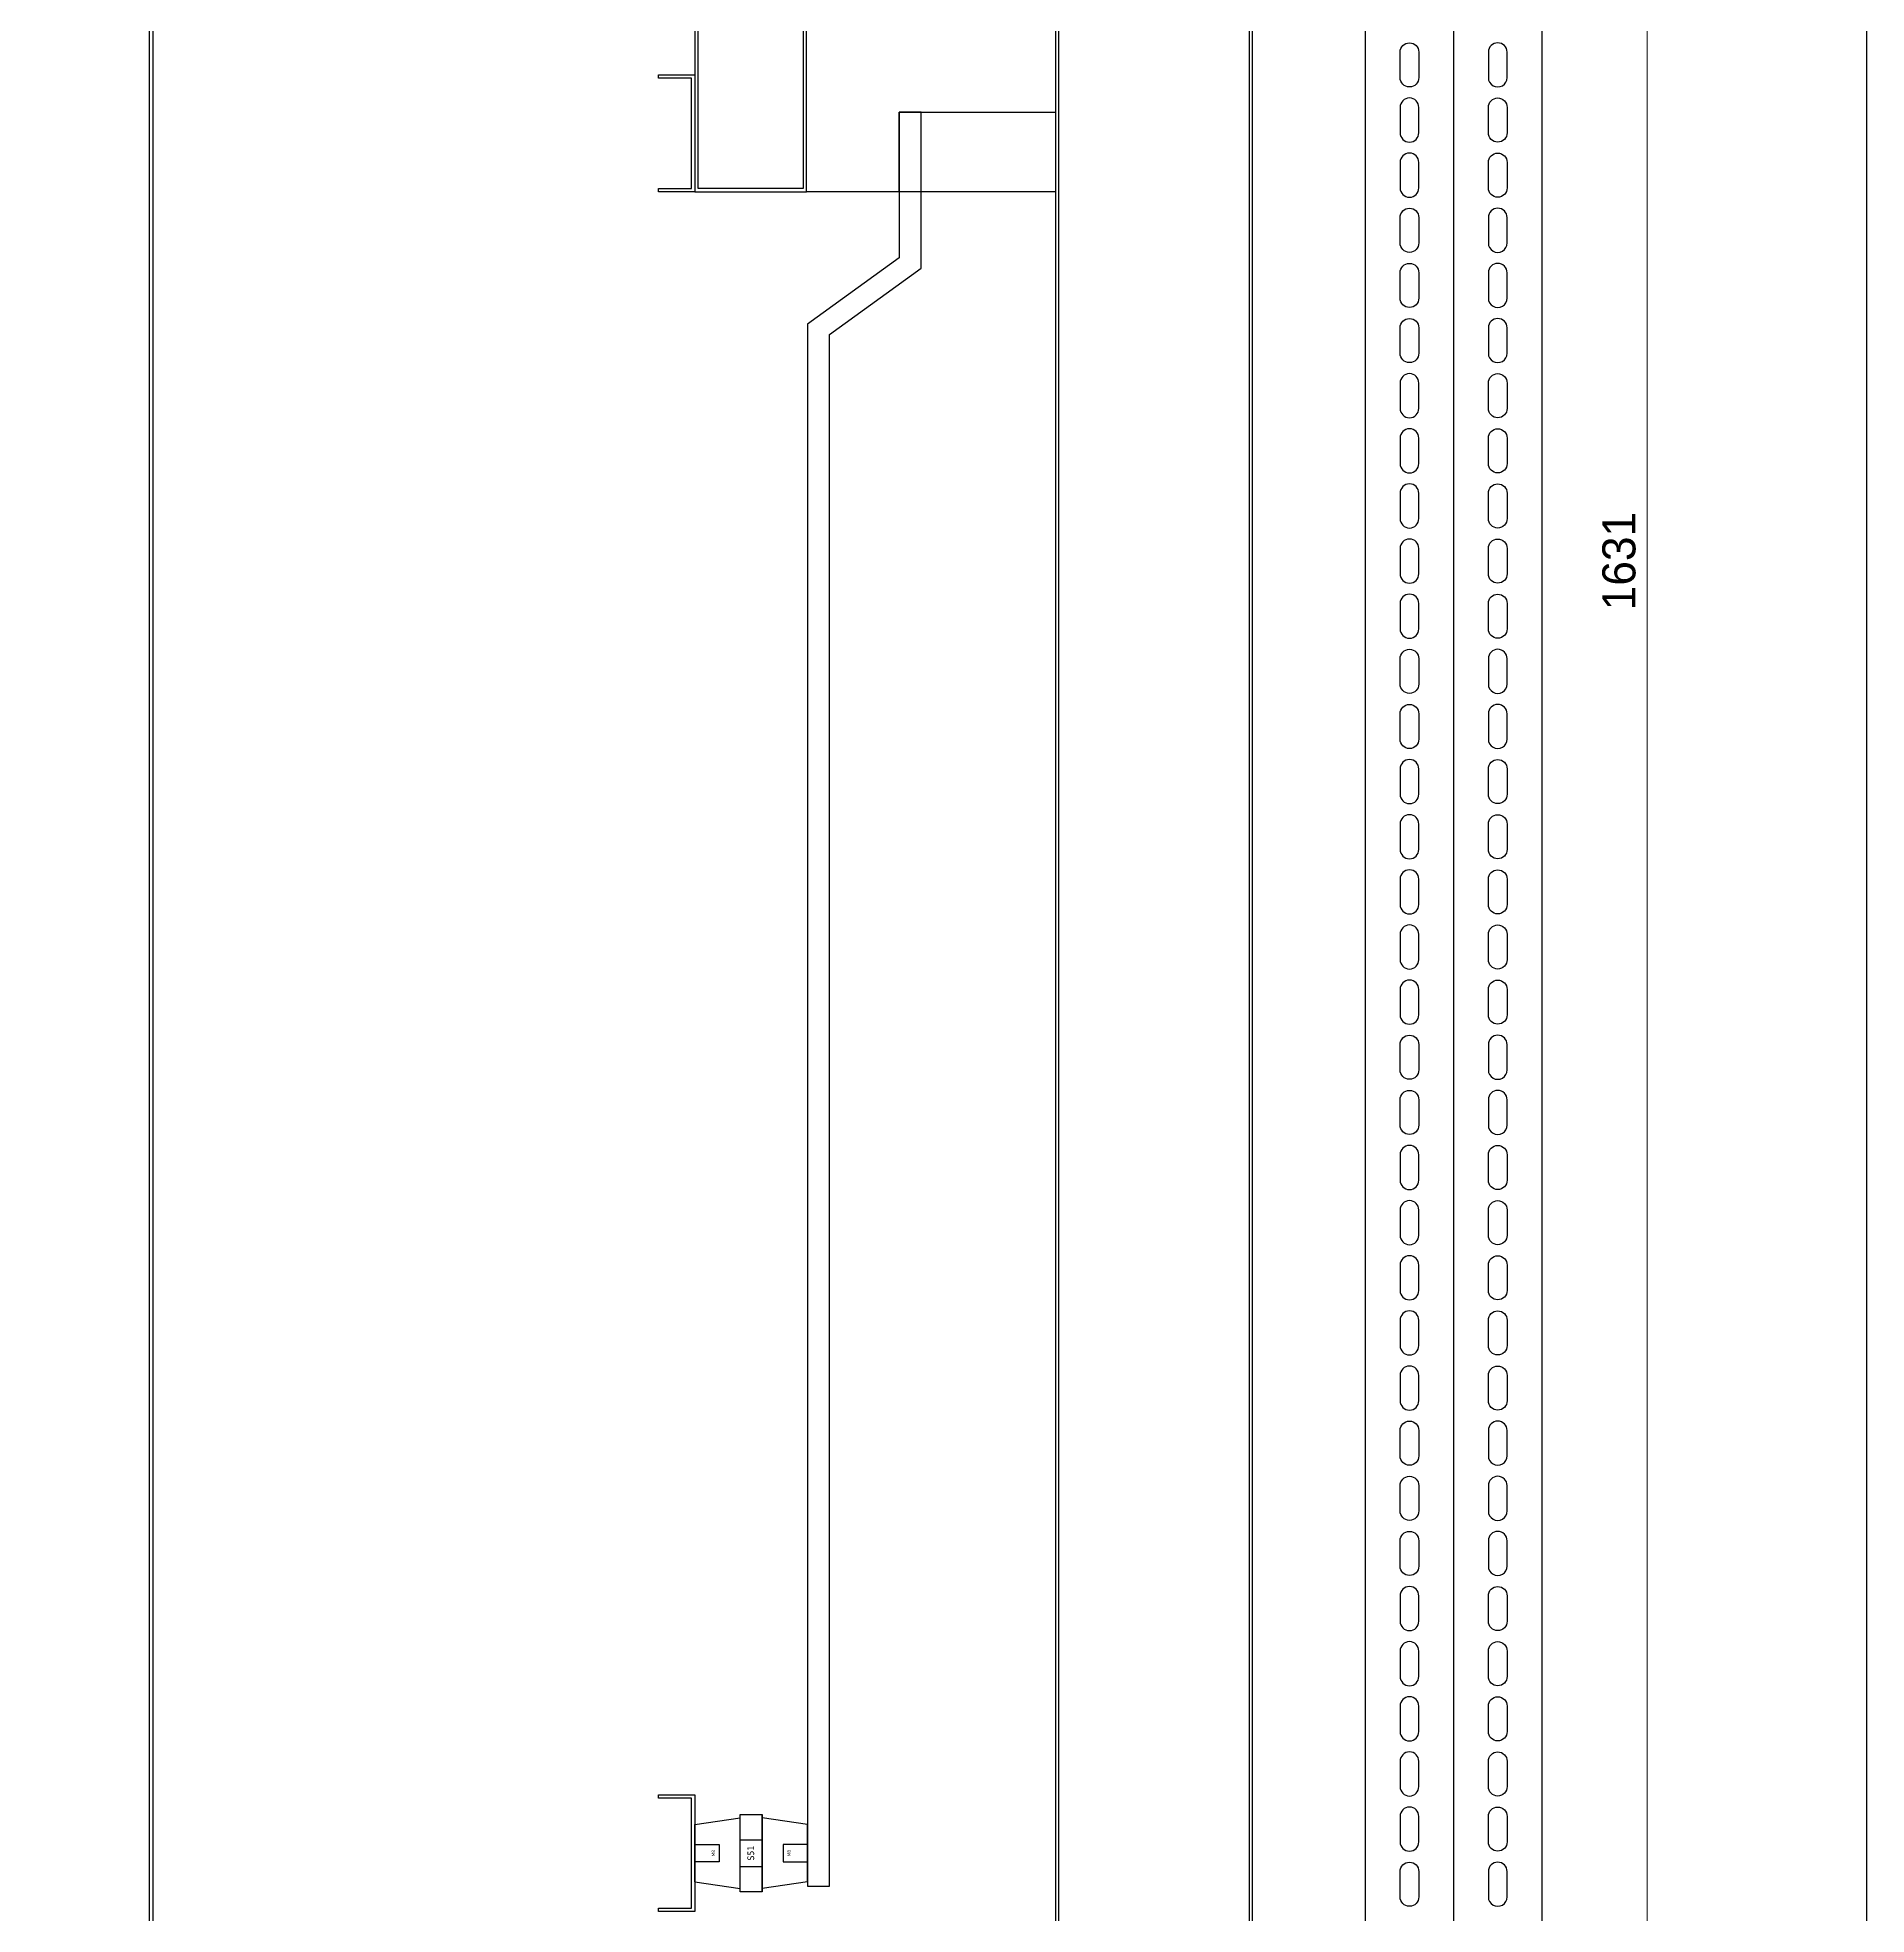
# Model space of a CAD drawing. Header units: millimetres. Extents: x 0 to 5940, y 0 to 4200.
# Drawn here: x 5111 to 5940, y 2416 to 3267 of the extents above; entities that cross this region are included whole.
import ezdxf
from ezdxf.enums import TextEntityAlignment as Align

# ---------------------------------------------------------------- set-up
doc = ezdxf.new("R2010")
doc.units = ezdxf.units.MM
doc.layers.add('CNC', color=7, linetype='Continuous')
doc.layers.add('DIM', color=253, linetype='Continuous')
doc.styles.add('Tahoma (Input Text)', font='tahoma.ttf')
doc.dimstyles.new('Dim-15', dxfattribs={"dimtxt": 15, "dimasz": 5, "dimexe": 5, "dimexo": 8, "dimgap": 5, "dimtad": 1, "dimdec": 0, "dimtxsty": 'Standard', "dimblk": 'OBLIQUE', "dimcen": 10, "dimclrd": 5, "dimclre": 5, "dimclrt": 3, "dimazin": 3, "dimtfac": 1, "dimtdec": 0, "dimtmove": 0, "dimatfit": 3, "dimldrblk": 'OBLIQUE', "dimlwd": 9, "dimlwe": 9})

# ---------------------------------------------------------------- blocks, each defined once
blk = doc.blocks.new('khungtenAsean2')
at = {"color": 7}
blk.add_lwpolyline([(0, 0), (2970, 0), (2970, -2100), (0, -2100)], close=True, dxfattribs=at)
at = {"color": 1, "style": 'Tahoma (Input Text)', "flags": 8}
for tag, p in [('#01', (137.05, -2021.28)), ('#03', (506.57, -2019.3)), ('#05', (1106.63, -2021.28)), ('#07', (1834.68, -2021.28)), ('#09', (2146.72, -2021.28)), ('#02', (98.46, -2081.28)), ('#04', (486.11, -2081.28)), ('#06', (1065.33, -2081.28)), ('#08', (1817.45, -2081.28)), ('#10', (2146.72, -2081.28))]:
    blk.add_attdef(tag, p, '', height=25, dxfattribs=at)
blk.add_attdef('#11', text='', height=25, dxfattribs=at).set_placement((2914.99, -2067.35), align=Align.CENTER)
blk = doc.blocks.new('*D15')
at = {"color": 0, "linetype": 'ByBlock', "lineweight": -2}
for p, q in [((5843.05, 3842.82), (5838.05, 3847.82)), ((5838.05, 2216.62), (5843.05, 2211.62))]:
    blk.add_line(p, q, dxfattribs=at)
at = {"layer": 'Defpoints', "color": 0, "transparency": 16777216}
for p in [(5792.85, 3845.32), (5792.85, 2214.12), (5840.55, 2214.12)]:
    blk.add_point(p, dxfattribs=at)
at = {"layer": 'DIM', "color": 5, "lineweight": 9, "transparency": 16777216}
for p, q in [((5800.85, 3845.32), (5845.55, 3845.32)), ((5840.55, 3845.32), (5840.55, 2214.12)), ((5800.85, 2214.12), (5845.55, 2214.12))]:
    blk.add_line(p, q, dxfattribs=at)
at = {"layer": 'DIM', "color": 3, "transparency": 16777216, "insert": (5827.89, 3029.72), "char_height": 15, "attachment_point": 5, "rotation": 90}
blk.add_mtext('1631', dxfattribs=at)
blk = doc.blocks.new('_Oblique')
at = {"color": 0, "linetype": 'ByBlock', "lineweight": -2}
blk.add_line((-0.5, -0.5), (0.5, 0.5), dxfattribs=at)
blk = doc.blocks.new('ovan8.5x20')
at = {"layer": 'CNC', "color": 2, "lineweight": -3}
for p, q in [((5.75, 4.25), (-5.75, 4.25)), ((-5.75, -4.25), (5.75, -4.25))]:
    blk.add_line(p, q, dxfattribs=at)
for centre, start, end in [((-5.75, 0), 90, 270), ((5.75, 0), 270, 90)]:
    blk.add_arc(centre, 4.25, start, end, dxfattribs=at)
blk = doc.blocks.new('A$C7C7436BB')
at = {"color": 7}
for p, q in [((44, 270), (44, 234)), ((44, 234), (113, 234)), ((42, 0), (42, 36)), ((42, 36), (113, 36))]:
    blk.add_line(p, q, dxfattribs=at)
for points in [[(0, 270), (113, 270), (113, 0), (0, 0)], [(113, 182), (118, 182), (118, 87), (113, 87)]]:
    blk.add_lwpolyline(points, close=True, dxfattribs=at)
blk = doc.blocks.new('su51-1')
at = {"color": 1}
for p, q in [((-13, 51), (-16, 30.5)), ((-13, 51), (13, 51)), ((13, 51), (16, 30.5)), ((-17.5, 30.5), (17.5, 30.5)), ((-17.5, 20.5), (-17.5, 30.5)), ((-16, 30.5), (16, 30.5)), ((-6, 30.5), (-6, 20.5)), ((6, 30.5), (6, 20.5)), ((17.5, 30.5), (17.5, 20.5)), ((17.5, 20.5), (-17.5, 20.5)), ((-17.5, 20.5), (17.5, 20.5)), ((-13, 0), (-16, 20.5)), ((-16, 20.5), (16, 20.5)), ((13, 0), (16, 20.5)), ((-13, 0), (13, 0))]:
    blk.add_line(p, q, dxfattribs=at)
for points in [[(-4, 51), (4, 51), (4, 40), (-4, 40)], [(-4, 0), (4, 0), (4, 11), (-4, 11)]]:
    blk.add_lwpolyline(points, close=True, dxfattribs=at)
at = {"color": 1, "width": 30.0978, "attachment_point": 5}
for s, insert, char_height in [('{\\fTahoma|b0|i0|c0|p34;M8}', (0, 42.66), 1.5), ('{\\fTahoma|b0|i0|c0|p34;S51}', (0, 25.66), 3), ('{\\fTahoma|b0|i0|c0|p34;M8}', (0, 8.34), 1.5)]:
    blk.add_mtext(s, dxfattribs=dict(at, insert=insert, char_height=char_height))

msp = doc.modelspace()

# ---------------------------------------------------------------- linework, layer by layer
at = {"color": 7}
msp.add_line((5752.85, 3845.32), (5752.85, 2214.12), dxfattribs=at)
for points in [[(5637.16, 3864.22), (5637.16, 3876.22), (5660.16, 3876.22), (5660.16, 2181.22), (5637.16, 2181.22), (5637.16, 2193.22), (5635.66, 2193.22), (5635.66, 2179.72), (5661.66, 2179.72), (5661.66, 3877.72), (5635.66, 3877.72), (5635.66, 3864.22)], [(5712.85, 3845.32), (5792.85, 3845.32), (5792.85, 2214.12), (5712.85, 2214.12)], [(5188.16, 3833.72), (5163.16, 3833.72), (5163.16, 2225.72), (5188.16, 2225.72), (5188.16, 2224.22), (5161.66, 2224.22), (5161.66, 3835.22), (5188.16, 3835.22)]]:
    msp.add_lwpolyline(points, close=True, dxfattribs=at)
at = {"color": 6}
msp.add_lwpolyline([(5556.46, 3819.22), (5556.46, 3829.22), (5572.46, 3829.22), (5572.46, 2230.22), (5556.46, 2230.22), (5556.46, 2240.22), (5554.96, 2240.22), (5554.96, 2228.72), (5573.96, 2228.72), (5573.96, 3830.72), (5554.96, 3830.72), (5554.96, 3819.22)], close=True, dxfattribs=at)
at = {"color": 8}
for points in [[(5410.46, 3467.22), (5408.96, 3467.22), (5408.96, 3197.22), (5459.46, 3197.22), (5459.46, 3467.22), (5408.96, 3467.22)], [(5410.46, 3465.72), (5410.46, 3465.72), (5410.46, 3465.72), (5457.96, 3465.72), (5457.96, 3198.72), (5410.46, 3198.72), (5410.46, 3465.72)]]:
    msp.add_lwpolyline(points, dxfattribs=at)
for points in [[(5392.46, 3198.72), (5407.46, 3198.72), (5407.46, 3248.72), (5392.46, 3248.72), (5392.46, 3250.22), (5408.96, 3250.22), (5408.96, 3197.22), (5392.46, 3197.22)], [(5392.46, 2418.81), (5407.46, 2418.81), (5407.46, 2468.81), (5392.46, 2468.81), (5392.46, 2470.31), (5408.96, 2470.31), (5408.96, 2417.31), (5392.46, 2417.31)]]:
    msp.add_lwpolyline(points, close=True, dxfattribs=at)
at = {"color": 1}
msp.add_lwpolyline([(5511.46, 3162.5), (5511.46, 3167.22), (5511.46, 3233.22), (5501.46, 3233.22), (5501.46, 3167.22), (5459.96, 3137.22), (5459.96, 3127.22), (5459.96, 2428.81), (5469.96, 2428.81), (5469.96, 3132.5), (5511.46, 3162.5)], dxfattribs=at)

# ---------------------------------------------------------------- block references
at = {"color": 7, "xscale": 2, "yscale": 2, "zscale": 2}
msp.add_blockref('khungtenAsean2', (0, 4200), dxfattribs=at)
at = {"color": 7}
msp.add_blockref('A$C7C7436BB', (5459.46, 3197.22), dxfattribs=at)
at = {"color": 2, "rotation": 90}
msp.add_blockref('su51-1', (5459.96, 2443.81), dxfattribs=at)
at = {"layer": 'CNC', "lineweight": -3, "xscale": -1}
for p, rotation in [((5732.85, 3254.72), 90), ((5772.85, 3229.72), 270), ((5772.85, 3204.72), 270), ((5732.85, 3179.72), 90), ((5732.85, 3154.72), 90), ((5732.85, 3129.72), 90), ((5772.85, 3104.72), 270), ((5772.85, 3079.72), 270), ((5772.85, 3054.72), 270), ((5772.85, 3029.72), 270), ((5772.85, 3004.72), 270), ((5732.85, 2979.72), 90), ((5732.85, 2954.72), 90), ((5772.85, 2929.72), 270), ((5772.85, 2904.72), 270), ((5772.85, 2879.72), 270), ((5772.85, 2854.72), 270), ((5772.85, 2829.72), 270), ((5732.85, 2804.72), 90), ((5732.85, 2779.72), 90), ((5772.85, 2754.72), 270), ((5772.85, 2729.72), 270), ((5772.85, 2704.72), 270), ((5772.85, 2679.72), 270), ((5772.85, 2654.72), 270), ((5732.85, 2629.72), 90), ((5732.85, 2604.72), 90), ((5732.85, 2579.72), 90), ((5772.85, 2554.72), 270), ((5772.85, 2529.72), 270), ((5772.85, 2504.72), 270), ((5772.85, 2479.72), 270), ((5772.85, 2454.72), 270), ((5732.85, 2429.72), 90)]:
    msp.add_blockref('ovan8.5x20', p, dxfattribs=dict(at, rotation=rotation))
at = {"layer": 'CNC', "lineweight": -3}
for p, rotation in [((5772.85, 3254.72), 270), ((5732.85, 3229.72), 90), ((5732.85, 3204.72), 90), ((5772.85, 3179.72), 270), ((5772.85, 3154.72), 270), ((5772.85, 3129.72), 270), ((5732.85, 3104.72), 90), ((5732.85, 3079.72), 90), ((5732.85, 3054.72), 90), ((5732.85, 3029.72), 90), ((5732.85, 3004.72), 90), ((5772.85, 2979.72), 270), ((5772.85, 2954.72), 270), ((5732.85, 2929.72), 90), ((5732.85, 2904.72), 90), ((5732.85, 2879.72), 90), ((5732.85, 2854.72), 90), ((5732.85, 2829.72), 90), ((5772.85, 2804.72), 270), ((5772.85, 2779.72), 270), ((5732.85, 2754.72), 90), ((5732.85, 2729.72), 90), ((5732.85, 2704.72), 90), ((5732.85, 2679.72), 90), ((5732.85, 2654.72), 90), ((5772.85, 2629.72), 270), ((5772.85, 2604.72), 270), ((5772.85, 2579.72), 270), ((5732.85, 2554.72), 90), ((5732.85, 2529.72), 90), ((5732.85, 2504.72), 90), ((5732.85, 2479.72), 90), ((5732.85, 2454.72), 90), ((5772.85, 2429.72), 270)]:
    msp.add_blockref('ovan8.5x20', p, dxfattribs=dict(at, rotation=rotation))

# ---------------------------------------------------------------- dimensions: what is measured, and where the dimension line sits
at = {"layer": 'DIM', "color": 7}
dim = msp.add_linear_dim(base=(5840.55, 2214.12), p1=(5792.85, 3845.32), p2=(5792.85, 2214.12), angle=90, dimstyle='Dim-15', dxfattribs=at)
dim.commit()
dim.dimension.update_dxf_attribs({"geometry": '*D15', "text_midpoint": (5827.89, 3029.72)})

doc.saveas('drawing.dxf')
